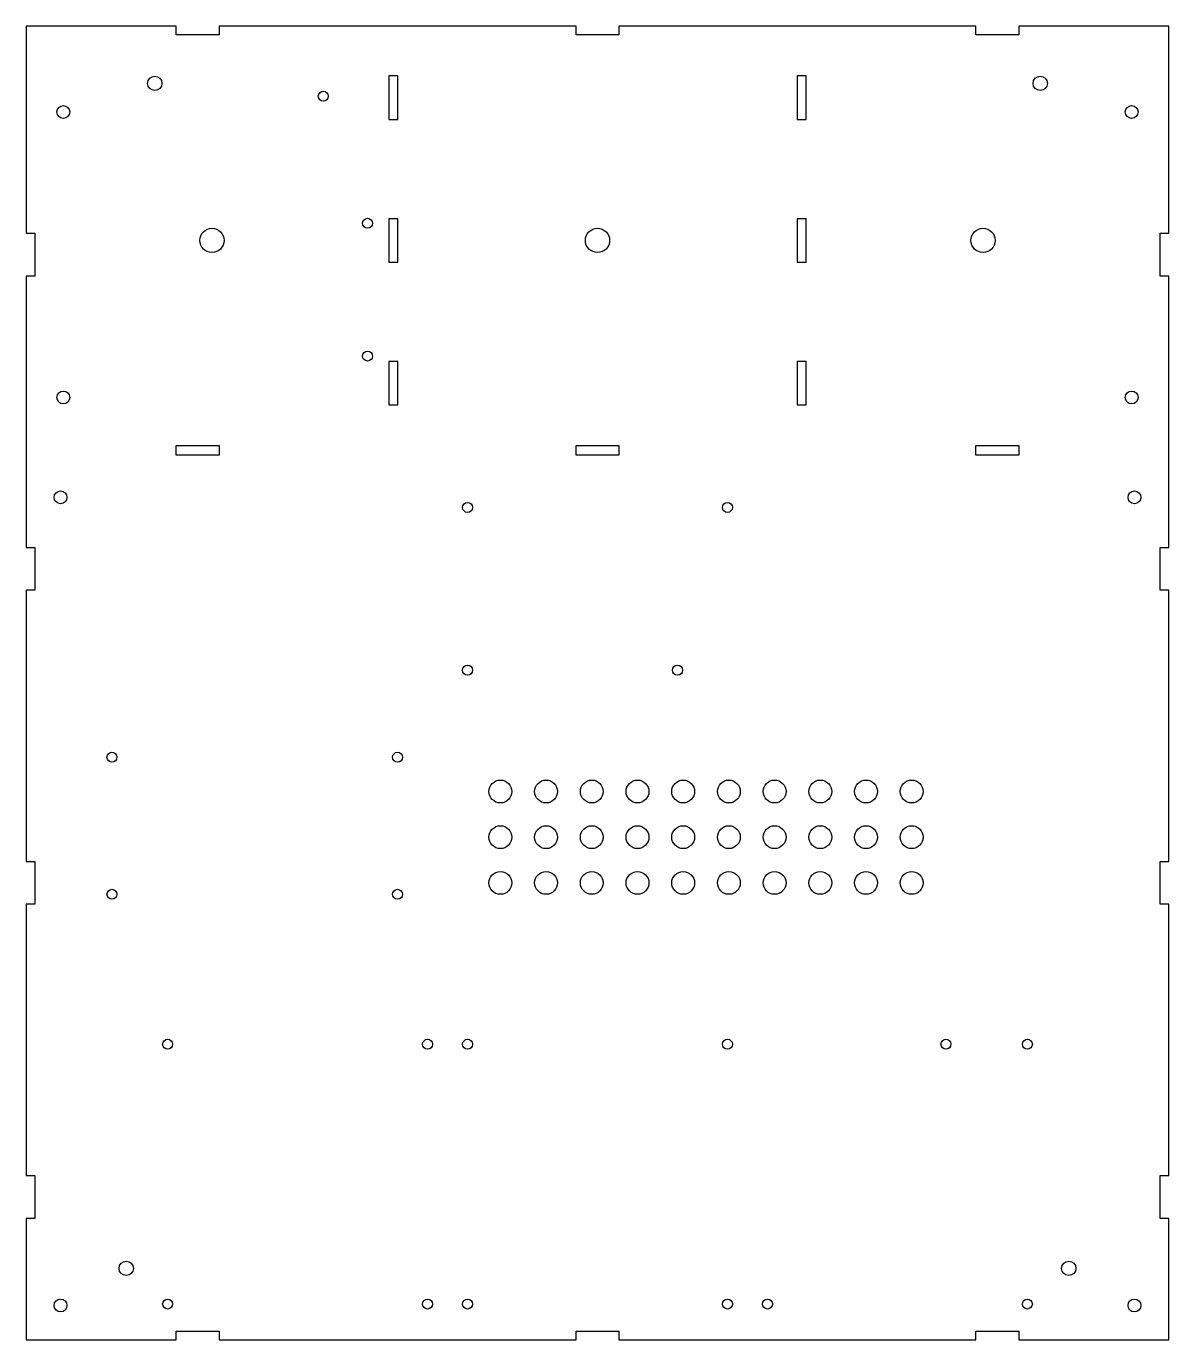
# Model space of a CAD drawing. Header units: metres. Extents: x 0 to 400, y 0 to 460.
import ezdxf

# ---------------------------------------------------------------- set-up
doc = ezdxf.new("R2010")
doc.units = ezdxf.units.M

msp = doc.modelspace()

# ---------------------------------------------------------------- linework, layer by layer
for points in [[(0, 0), (52.5, 0), (52.5, 3), (67.5, 3), (67.5, 0), (192.5, 0), (192.5, 3), (207.5, 3), (207.5, 0), (332.5, 0), (332.5, 3), (347.5, 3), (347.5, 0), (400, 0), (400, 42.5), (397, 42.5), (397, 57.5), (400, 57.5), (400, 152.5), (397, 152.5), (397, 167.5), (400, 167.5), (400, 262.5), (397, 262.5), (397, 277.5), (400, 277.5), (400, 372.5), (397, 372.5), (397, 387.5), (400, 387.5), (400, 460), (347.5, 460), (347.5, 457), (332.5, 457), (332.5, 460), (207.5, 460), (207.5, 457), (192.5, 457), (192.5, 460), (67.5, 460), (67.5, 457), (52.5, 457), (52.5, 460), (0, 460), (0, 387.5), (3, 387.5), (3, 372.5), (0, 372.5), (0, 277.5), (3, 277.5), (3, 262.5), (0, 262.5), (0, 167.5), (3, 167.5), (3, 152.5), (0, 152.5), (0, 57.5), (3, 57.5), (3, 42.5), (0, 42.5)], [(126.9, 427.4), (130.1, 427.4), (130.1, 442.6), (126.9, 442.6)], [(269.9, 427.4), (273.1, 427.4), (273.1, 442.6), (269.9, 442.6)], [(126.9, 377.4), (130.1, 377.4), (130.1, 392.6), (126.9, 392.6)], [(269.9, 377.4), (273.1, 377.4), (273.1, 392.6), (269.9, 392.6)], [(126.9, 327.4), (130.1, 327.4), (130.1, 342.6), (126.9, 342.6)], [(269.9, 327.4), (273.1, 327.4), (273.1, 342.6), (269.9, 342.6)], [(52.4, 309.9), (67.6, 309.9), (67.6, 313.1), (52.4, 313.1)], [(192.4, 309.9), (207.6, 309.9), (207.6, 313.1), (192.4, 313.1)], [(332.4, 309.9), (347.6, 309.9), (347.6, 313.1), (332.4, 313.1)]]:
    msp.add_lwpolyline(points, close=True)
for centre, radius in [((45, 440), 2.5), ((355, 440), 2.5), ((104, 435.5), 1.75), ((13, 430), 2.25), ((387, 430), 2.25), ((119.5, 391), 1.75), ((65, 385), 4.25), ((200, 385), 4.25), ((335, 385), 4.25), ((119.5, 344.5), 1.75), ((13, 330), 2.25), ((387, 330), 2.25), ((12, 295), 2.25), ((388, 295), 2.25), ((154.5, 291.5), 1.75), ((245.5, 291.5), 1.75), ((154.5, 234.5), 1.75), ((228, 234.5), 1.75), ((30, 204), 1.75), ((130, 204), 1.75), ((166, 192), 4), ((182, 192), 4), ((198, 192), 4), ((214, 192), 4), ((230, 192), 4), ((246, 192), 4), ((262, 192), 4), ((278, 192), 4), ((294, 192), 4), ((310, 192), 4), ((166, 176), 4), ((182, 176), 4), ((198, 176), 4), ((214, 176), 4), ((230, 176), 4), ((246, 176), 4), ((262, 176), 4), ((278, 176), 4), ((294, 176), 4), ((310, 176), 4), ((166, 160), 4), ((182, 160), 4), ((198, 160), 4), ((214, 160), 4), ((230, 160), 4), ((246, 160), 4), ((262, 160), 4), ((278, 160), 4), ((294, 160), 4), ((310, 160), 4), ((30, 156), 1.75), ((130, 156), 1.75), ((49.5, 103.5), 1.75), ((140.5, 103.5), 1.75), ((154.5, 103.5), 1.75), ((245.5, 103.5), 1.75), ((322, 103.5), 1.75), ((350.5, 103.5), 1.75), ((35, 25), 2.5), ((365, 25), 2.5), ((12, 12), 2.25), ((49.5, 12.5), 1.75), ((140.5, 12.5), 1.75), ((154.5, 12.5), 1.75), ((245.5, 12.5), 1.75), ((259.5, 12.5), 1.75), ((350.5, 12.5), 1.75), ((388, 12), 2.25)]:
    msp.add_circle(centre, radius)

doc.saveas('drawing.dxf')
